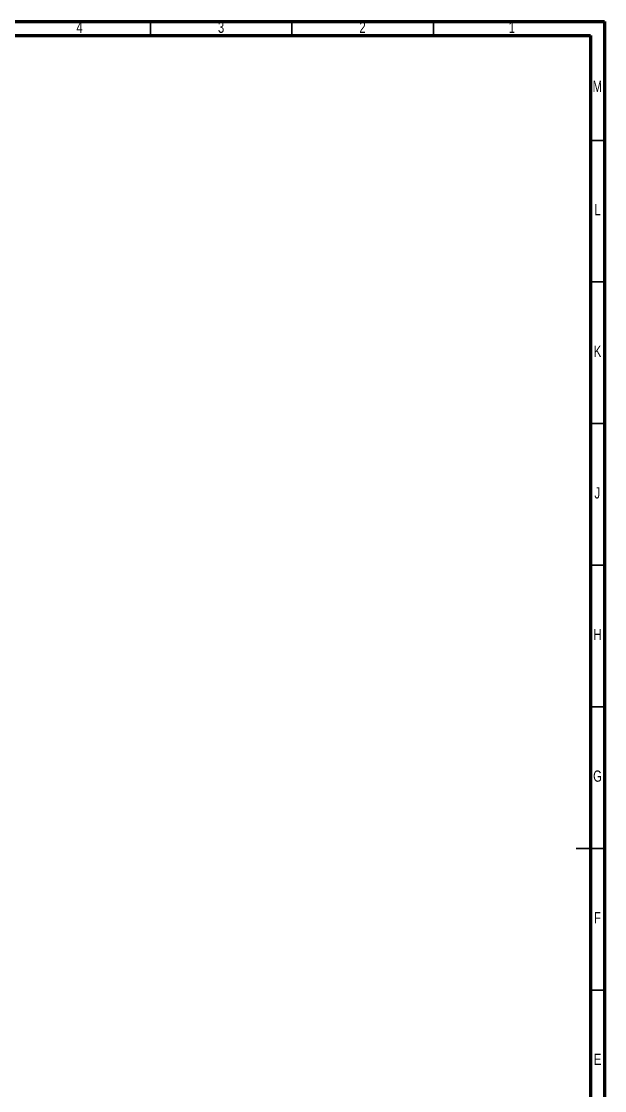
# Model space of a CAD drawing. Header units: millimetres. Extents: x 15 to 836, y 5 to 589.
# Drawn here: x 629.9 to 836, y 211.5 to 589 of the extents above; entities that cross this region are included whole.
import ezdxf

# ---------------------------------------------------------------- set-up
doc = ezdxf.new("R2010")
doc.units = ezdxf.units.MM
doc.styles.add('SLDTEXTSTYLE0', font='TXT', dxfattribs={"width": 0.75})

msp = doc.modelspace()

# ---------------------------------------------------------------- linework, layer by layer
at = {"color": 7, "linetype": 'Continuous', "lineweight": 70}
for p, q in [((15, 589), (836, 589)), ((836, 589), (836, 5)), ((20, 584), (831, 584)), ((831, 584), (831, 10))]:
    msp.add_line(p, q, dxfattribs=at)
at = {"color": 7, "linetype": 'Continuous', "lineweight": 35}
for p, q in [((675.5, 584), (675.5, 589)), ((725.5, 584), (725.5, 589)), ((775.5, 584), (775.5, 589)), ((831, 547), (836, 547)), ((831, 497), (836, 497)), ((831, 447), (836, 447)), ((831, 397), (836, 397)), ((831, 347), (836, 347)), ((836, 297), (826, 297)), ((831, 297), (836, 297)), ((831, 247), (836, 247))]:
    msp.add_line(p, q, dxfattribs=at)

# ---------------------------------------------------------------- texts
at = {"color": 7, "linetype": 'Continuous', "lineweight": 0, "char_height": 3.97, "attachment_point": 2, "style": 'SLDTEXTSTYLE0'}
for s, insert in [('4', (650.46, 588.92)), ('3', (700.46, 588.92)), ('2', (750.46, 588.92)), ('1', (803.21, 588.92)), ('M', (833.42, 568.02)), ('L', (833.45, 524.52)), ('K', (833.49, 474.52)), ('J', (833.4, 424.52)), ('H', (833.49, 374.52)), ('G', (833.49, 324.52)), ('F', (833.46, 274.52)), ('E', (833.51, 224.52))]:
    msp.add_mtext(s, dxfattribs=dict(at, insert=insert))

doc.saveas('drawing.dxf')
